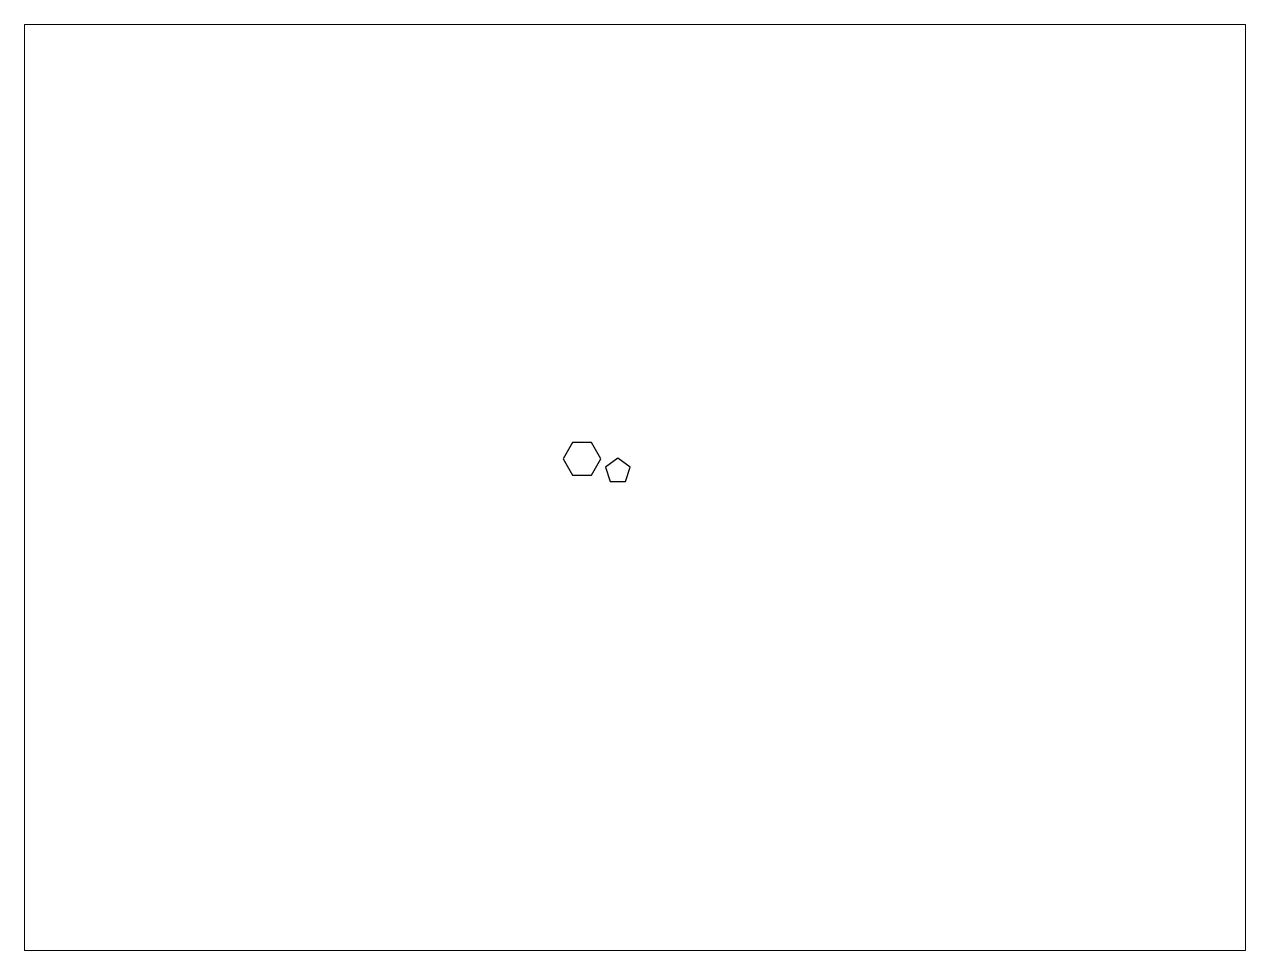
# Paper-space layout '配置1' of a CAD drawing. Header units: centimetres. Extents: x 26 to 231, y 20 to 176.
# The model-space entities are those that its viewports show. They can reach past a viewport. Long polylines and large blocks are cut down to what shows.
import ezdxf

# ---------------------------------------------------------------- set-up
doc = ezdxf.new("R2010")
doc.units = ezdxf.units.CM

msp = doc.modelspace()

# ---------------------------------------------------------------- linework, layer by layer
for points in [[(2614.9, 1610.3), (2599.1, 1582.8), (2614.9, 1555.3), (2646.6, 1555.3), (2662.5, 1582.8), (2646.6, 1610.3)], [(2691.1, 1584.1), (2670.3, 1569), (2678.3, 1544.7), (2703.9, 1544.7), (2711.8, 1569)]]:
    msp.add_lwpolyline(points, close=True)

psp = doc.layouts.new('配置1')

# ---------------------------------------------------------------- viewports
at = {"layer": '0'}
psp.add_viewport(center=(128.5, 97.5), size=(205.6, 156), view_center_point=(2719.85, 1534.64), view_height=1560, dxfattribs=at)

doc.saveas('drawing.dxf')
